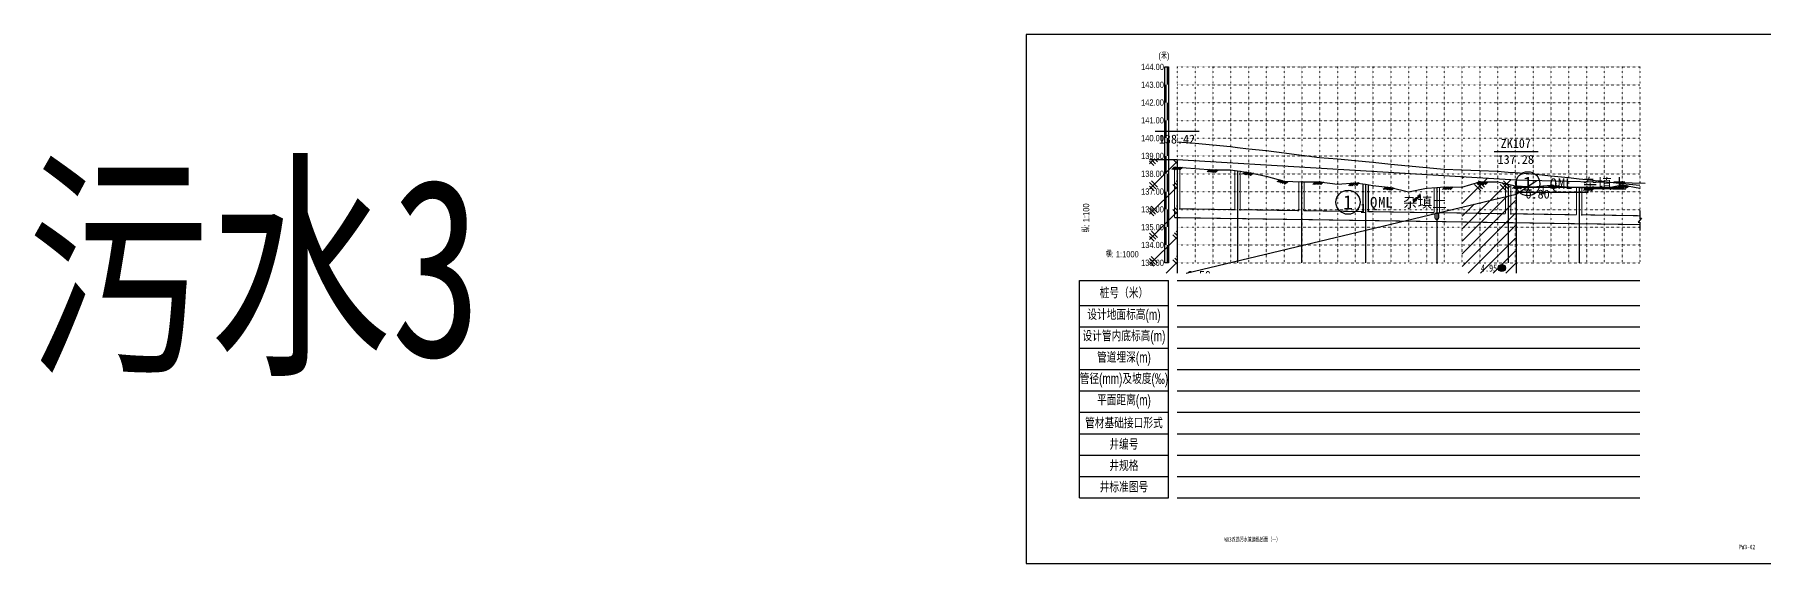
# Model space of a CAD drawing. Extents: x 529262 to 576451, y 2694391 to 2717535.
# Drawn here: x 570894 to 571866, y 2711447 to 2711744 of the extents above; entities that cross this region are included whole.
import ezdxf
from ezdxf.enums import TextEntityAlignment as Align
from ezdxf.xclip import XClip

# ---------------------------------------------------------------- set-up
doc = ezdxf.new("R2010")
doc.units = 0
doc.header["$XCLIPFRAME"] = 0
doc.linetypes.add('DOT', pattern=[6.35, 0, -6.35])
doc.linetypes.add('sx', pattern=[10, 5, 0, 5, 0])
for name, color, linetype in [('GiCAD_PouMian', 7, 'Continuous'), ('GICAD_QUYANG', 7, 'Continuous'), ('GPSCOMMON', 7, 'Continuous'), ('P-说明', 7, 'Continuous'), ('PP-COM', 7, 'Continuous'), ('图框线', 7, 'Continuous'), ('地质-原位曲线', 7, 'Continuous'), ('地质-地层符号', 3, 'Continuous'), ('地质-地层线', 7, 'Continuous'), ('地质-地面线', 7, 'Continuous'), ('地质-填充花纹', 4, 'Continuous'), ('地质-文字', 7, 'Continuous'), ('地质-标贯', 7, 'Continuous'), ('地质-钻孔', 7, 'Continuous'), ('纵断_分栏线', 5, 'Continuous'), ('纵断_地面线', 3, 'Continuous'), ('纵断_标注', 2, 'Continuous'), ('纵断_标注_支管', 2, 'Continuous'), ('纵断_表头', 2, 'Continuous'), ('纵断_设计线', 1, 'Continuous'), ('纵断_高程网格', 8, 'DOT')]:
    doc.layers.add(name, color=color, linetype=linetype)
doc.layers.add('纵断污水井', color=7, linetype='Continuous', lineweight=60)
doc.layers.add('纵断污水管', color=224, linetype='Continuous', lineweight=60)
doc.styles.add('JieTuHzTxt', font='smsim.shx', dxfattribs={"width": 0.7, "bigfont": 'smfs.shx'})
doc.styles.add('LZ_FONTS_FS', font='', dxfattribs={"width": 0.7})
doc.styles.add('SEMDI', font='smsim.shx', dxfattribs={"width": 0.75, "bigfont": 'smfs.shx'})
doc.styles.add('地层编号', font='', dxfattribs={"width": 0.7, "height": 4})
doc.styles.add('宋体', font='', dxfattribs={"width": 0.75})
doc.styles.add('层底标注', font='', dxfattribs={"width": 0.7, "height": 2.5})
doc.styles.add('岩土名称', font='', dxfattribs={"width": 0.7, "height": 3})
doc.styles.add('时代', font='', dxfattribs={"width": 0.7, "height": 3})
doc.styles.add('标贯动探', font='', dxfattribs={"width": 0.7, "height": 2.5})
doc.styles.add('钻孔标注', font='', dxfattribs={"width": 0.7, "height": 2.5})
doc.styles.get('LZ_FONTS_FS').set_extended_font_data('FangSong_GB2312')
doc.styles.get('地层编号').set_extended_font_data('FangSong_GB2312')
doc.styles.get('宋体').set_extended_font_data('SimSun')
doc.styles.get('层底标注').set_extended_font_data('FangSong_GB2312')
doc.styles.get('岩土名称').set_extended_font_data('FangSong_GB2312')
doc.styles.get('时代').set_extended_font_data('FangSong_GB2312')
doc.styles.get('标贯动探').set_extended_font_data('FangSong_GB2312')
doc.styles.get('钻孔标注').set_extended_font_data('FangSong_GB2312')
doc.linetypes.add('bzhjcx', pattern='A,0.001,[2,XX1.shx,S=1,R=0,X=1,Y=0],-2', length=2.001)

# ---------------------------------------------------------------- blocks, each defined once
blk = doc.blocks.new('A3WK')
at = {"layer": '图框线'}
blk.add_lwpolyline([(0, 0), (420, 0), (420, 297), (0, 297), (0, 0)], dxfattribs=at)
blk = doc.blocks.new('市政排水（YZ）_zdbt')
at = {"color": 0, "linetype": 'ByBlock', "lineweight": -2}
for p, q in [((-50, 0), (0, 0)), ((-50, -122), (-50, 0)), ((0, -122), (0, 0)), ((-50, -14), (0, -14)), ((-50, -26), (0, -26)), ((-50, -38), (0, -38)), ((-50, -50), (0, -50)), ((-50, -62), (0, -62)), ((-50, -74), (0, -74)), ((-50, -86), (0, -86)), ((-50, -98), (0, -98)), ((-50, -110), (0, -110)), ((-50, -122), (0, -122))]:
    blk.add_line(p, q, dxfattribs=at)
at = {"color": 0, "linetype": 'ByBlock', "lineweight": -2, "char_height": 6, "attachment_point": 5, "style": 'JieTuHzTxt'}
for s, insert in [('桩号（米）', (-25, -7)), ('设计地面标高(m)', (-25, -20)), ('设计管内底标高(m)', (-25, -32)), ('管道埋深(m)', (-25, -44)), ('管径(mm)及坡度(‰)', (-25, -56)), ('平面距离(m)', (-25, -68)), ('管材基础接口形式', (-25, -80)), ('井编号', (-25, -92)), ('井规格', (-25, -104)), ('井标准图号', (-25, -116))]:
    blk.add_mtext(s, dxfattribs=dict(at, insert=insert))
blk = doc.blocks.new('VSDesignLineBlock')
at = {"color": 0, "linetype": 'Continuous'}
for p, q in [((-1.5, 0), (-3, -1.5)), ((-0.75, 0), (-2.25, -1.5)), ((0, 0), (-1.5, -1.5)), ((0, 0), (1.5, -1.5)), ((1.5, 0), (0.75, -0.75)), ((2.25, 0), (1.12, -1.12)), ((3, 0), (1.5, -1.5)), ((-0.98, -0.98), (-0.46, -1.5)), ((-0.5, -0.5), (0.5, -1.5))]:
    blk.add_line(p, q, dxfattribs=at)
blk = doc.blocks.new('A$C00E707AA')
at = {"layer": 'GiCAD_PouMian'}
h = blk.add_hatch(color=8, dxfattribs=at)
edge = h.paths.add_edge_path()
edge.add_arc((91.22, -30.45), 1, 0, 360)
at = {"layer": 'GICAD_QUYANG', "color": 8}
blk.add_circle((91.22, -30.45), 1, dxfattribs=at)
at = {"layer": '地质-原位曲线', "color": 8, "linetype": 'Continuous'}
for p, q in [((95.37, -7.7), (125.37, -7.7)), ((115.37, -9.2), (95.37, -9.2)), ((125.37, -8.2), (115.37, -8.2)), ((115.37, -8.2), (115.37, -8.7)), ((115.37, -8.7), (115.37, -9.2)), ((125.37, -7.7), (125.37, -8.2))]:
    blk.add_line(p, q, dxfattribs=at)
at = {"layer": '地质-地层符号', "color": 8, "linetype": 'Continuous'}
for centre in [(98.53, -6.77), (47.99, -11.97), (236.52, -17.34), (169.39, -30.84), (143.2, -36.89), (231.51, -38.95), (47.99, -43.22), (231.51, -60.83), (47.99, -72.85), (143.2, -71.89)]:
    blk.add_ellipse(centre, major_axis=(0, 3.38), ratio=1, dxfattribs=at)
at = {"layer": '地质-地层线', "color": 8}
for p, q in [((0, -32.5), (95.22, -9.7)), ((95.22, -9.7), (101.08, -5.85)), ((200.46, -8.36), (271.82, -42.32)), ((-20, -32.5), (0, -32.5)), ((271.82, -42.32), (291.82, -42.32))]:
    blk.add_line(p, q, dxfattribs=at)
at = {"layer": '地质-地层线', "color": 8, "linetype": 'bzhjcx'}
for p, q in [((147.58, -30.84), (190.42, -17.09)), ((190.42, -17.09), (227.05, -30.84)), ((190.42, -44.59), (147.58, -30.84)), ((227.05, -30.84), (190.42, -44.59)), ((190.42, -63.09), (271.82, -46.82)), ((271.82, -46.82), (291.82, -46.82)), ((-20, -60), (0, -60)), ((0, -60), (95.22, -70.7)), ((95.22, -70.7), (190.42, -63.09))]:
    blk.add_line(p, q, dxfattribs=at)
at = {"layer": '地质-地面线', "color": 8, "linetype": 'Continuous'}
for p, q in [((-20, 0), (0, 0)), ((0, 0), (95.22, -5.7)), ((95.22, -5.7), (190.42, -8.09)), ((190.42, -8.09), (271.82, -10.32)), ((271.82, -10.32), (291.82, -10.32))]:
    blk.add_line(p, q, dxfattribs=at)
at = {"layer": '地质-填充花纹', "color": 8, "linetype": 'Continuous'}
for p, q in [((-15.15, -1.48), (-13.67, 0)), ((-13.09, -1.17), (-14.26, 0)), ((-6.59, -1.67), (-8.26, 0)), ((-5.59, -0.67), (-6.26, 0)), ((-0.15, -0.97), (-1.12, 0)), ((-15.15, -8.55), (-6.6, 0)), ((-13.59, -1.67), (-15.15, -0.11)), ((-15.15, -15.62), (-0.15, -0.62)), ((-12.59, -0.67), (-13.26, 0)), ((-6.09, -1.17), (-7.26, 0)), ((80.07, -5.26), (80.51, -4.82)), ((-13.66, -8.74), (-15.15, -7.25)), ((-15.15, -22.7), (-0.15, -7.7)), ((-13.16, -8.24), (-14.93, -6.47)), ((-12.66, -7.74), (-14.43, -5.97)), ((-6.52, -8.74), (-8.29, -6.97)), ((-6.02, -8.24), (-7.79, -6.47)), ((-5.52, -7.74), (-7.29, -5.97)), ((-0.15, -8.11), (-1.29, -6.97)), ((-0.15, -7.11), (-0.79, -6.47)), ((-0.15, -6.11), (-0.29, -5.97)), ((80.07, -12.33), (87.18, -5.22)), ((85.33, -8.74), (83.57, -6.97)), ((85.83, -8.24), (84.07, -6.47)), ((86.33, -7.74), (84.57, -5.97)), ((88.05, -11.42), (93.85, -5.62)), ((92.48, -8.74), (90.71, -6.97)), ((92.98, -8.24), (91.21, -6.47)), ((93.48, -7.74), (91.71, -5.97)), ((175.27, -9.05), (176.58, -7.74)), ((175.27, -12.58), (180.03, -7.82)), ((175.27, -16.12), (183.48, -7.91)), ((175.27, -19.66), (186.93, -8)), ((177.1, -21.36), (190.27, -8.19)), ((-13.59, -15.81), (-15.15, -14.25)), ((-13.09, -15.31), (-14.86, -13.55)), ((-12.59, -14.81), (-14.36, -13.05)), ((-6.59, -15.81), (-8.36, -14.05)), ((-6.09, -15.31), (-7.86, -13.55)), ((-5.59, -14.81), (-7.36, -13.05)), ((-0.15, -15.11), (-1.22, -14.05)), ((-0.15, -14.11), (-0.72, -13.55)), ((-0.15, -13.11), (-0.22, -13.05)), ((80.07, -22.94), (92.7, -10.3)), ((80.07, -19.4), (88.05, -11.42)), ((80.07, -26.47), (95.07, -11.47)), ((80.07, -15.86), (83.4, -12.53)), ((182.31, -19.69), (190.27, -11.73)), ((256.67, -12.5), (259.2, -9.97)), ((256.67, -19.58), (266.08, -10.16)), ((256.67, -26.65), (271.67, -11.65)), ((262.11, -15.81), (260.34, -14.05)), ((262.61, -15.31), (260.84, -13.55)), ((263.11, -14.81), (261.34, -13.05)), ((269.25, -15.81), (267.49, -14.05)), ((269.75, -15.31), (267.99, -13.55)), ((270.25, -14.81), (268.49, -13.05)), ((-15.15, -29.77), (-0.15, -14.77)), ((80.07, -30.01), (95.07, -15.01)), ((80.07, -33.54), (95.07, -18.54)), ((185.78, -20.28), (185.78, -18.57)), ((187.52, -18.02), (190.27, -15.26)), ((187.63, -17.98), (190.27, -17.98)), ((189.28, -17.98), (189.28, -17.45)), ((256.67, -33.72), (271.67, -18.72)), ((-13.66, -22.88), (-15.15, -21.4)), ((-13.16, -22.38), (-14.93, -20.62)), ((-12.66, -21.88), (-14.43, -20.12)), ((-10.81, -32.5), (-0.15, -21.84)), ((-6.52, -22.88), (-8.29, -21.12)), ((-6.02, -22.38), (-7.79, -20.62)), ((-5.52, -21.88), (-7.29, -20.12)), ((-0.15, -22.25), (-1.29, -21.12)), ((-0.15, -21.25), (-0.79, -20.62)), ((-0.15, -20.25), (-0.29, -20.12)), ((80.07, -37.08), (95.07, -22.08)), ((175.27, -22.58), (190.27, -22.58)), ((175.28, -22.58), (175.28, -21.94)), ((178.78, -24.88), (178.78, -22.58)), ((180.47, -20.28), (190.27, -20.28)), ((182.28, -22.58), (182.28, -20.28)), ((185.78, -24.88), (185.78, -22.58)), ((189.28, -22.58), (189.28, -20.28)), ((262.18, -22.88), (260.41, -21.12)), ((262.68, -22.38), (260.91, -20.62)), ((263.18, -21.88), (261.41, -20.12)), ((269.18, -22.88), (267.41, -21.12)), ((269.68, -22.38), (267.91, -20.62)), ((270.18, -21.88), (268.41, -20.12)), ((-13.59, -29.96), (-15.15, -28.4)), ((-13.09, -29.46), (-14.86, -27.69)), ((-12.59, -28.96), (-14.36, -27.19)), ((-6.59, -29.96), (-8.36, -28.19)), ((-6.09, -29.46), (-7.86, -27.69)), ((-5.59, -28.96), (-7.36, -27.19)), ((-3.74, -32.5), (-0.15, -28.91)), ((-0.15, -29.25), (-1.22, -28.19)), ((-0.15, -28.25), (-0.72, -27.69)), ((-0.15, -27.25), (-0.22, -27.19)), ((80.07, -40.61), (95.07, -25.61)), ((80.07, -44.15), (95.07, -29.15)), ((175.27, -24.88), (190.27, -24.88)), ((175.27, -27.18), (190.27, -27.18)), ((175.28, -27.18), (175.28, -24.88)), ((178.78, -29.48), (178.78, -27.18)), ((182.28, -27.18), (182.28, -24.88)), ((185.78, -29.48), (185.78, -27.18)), ((189.28, -27.18), (189.28, -24.88)), ((262.11, -29.96), (260.34, -28.19)), ((260.52, -36.94), (271.67, -25.79)), ((262.61, -29.46), (260.84, -27.69)), ((263.11, -28.96), (261.34, -27.19)), ((269.25, -29.96), (267.49, -28.19)), ((269.75, -29.46), (267.99, -27.69)), ((270.25, -28.96), (268.49, -27.19)), ((-15.15, -33.3), (-14.35, -32.5)), ((-15.15, -36.84), (-10.81, -32.5)), ((-15.15, -40.37), (-7.28, -32.5)), ((-15.15, -43.91), (-3.74, -32.5)), ((-15.15, -47.44), (-0.21, -32.5)), ((80.07, -47.68), (95.07, -32.68)), ((175.27, -29.48), (190.27, -29.48)), ((175.27, -31.78), (190.27, -31.78)), ((175.28, -31.78), (175.28, -29.48)), ((178.78, -34.08), (178.78, -31.78)), ((182.28, -31.78), (182.28, -29.48)), ((185.78, -34.08), (185.78, -31.78)), ((189.28, -31.78), (189.28, -29.48)), ((265.31, -39.22), (271.67, -32.86)), ((-15.15, -50.98), (-0.15, -35.98)), ((80.07, -51.22), (95.07, -36.22)), ((175.27, -34.08), (190.27, -34.08)), ((175.27, -36.38), (190.27, -36.38)), ((175.27, -38.68), (190.27, -38.68)), ((175.28, -36.38), (175.28, -34.08)), ((175.28, -39.73), (175.28, -38.68)), ((178.78, -38.68), (178.78, -36.38)), ((182.28, -36.38), (182.28, -34.08)), ((182.28, -40.98), (182.28, -38.68)), ((185.78, -38.68), (185.78, -36.38)), ((189.28, -36.38), (189.28, -34.08)), ((189.28, -40.98), (189.28, -38.68)), ((256.67, -37.25), (258.12, -35.8)), ((256.67, -40.79), (260.52, -36.94)), ((256.67, -44.32), (262.91, -38.08)), ((262.18, -37.03), (260.41, -35.26)), ((262.68, -36.53), (260.91, -34.76)), ((263.18, -36.03), (261.41, -34.26)), ((269.18, -37.03), (267.41, -35.26)), ((269.68, -36.53), (267.91, -34.76)), ((270.18, -36.03), (268.41, -34.26)), ((-15.15, -54.51), (-0.15, -39.51)), ((-15.15, -58.05), (-0.15, -43.05)), ((80.07, -54.76), (95.07, -39.76)), ((80.07, -58.29), (95.07, -43.29)), ((175.27, -40.87), (176.14, -40)), ((175.27, -44.4), (178.82, -40.86)), ((175.27, -47.94), (181.49, -41.72)), ((175.27, -51.48), (184.17, -42.58)), ((175.27, -55.01), (186.85, -43.44)), ((179.19, -40.98), (190.27, -40.98)), ((185.78, -43.1), (185.78, -40.98)), ((186.36, -43.28), (190.27, -43.28)), ((189.28, -44.22), (189.28, -43.28)), ((256.67, -47.86), (265.31, -39.22)), ((258.6, -49.46), (267.7, -40.36)), ((263.02, -48.58), (270.1, -41.5)), ((267.44, -47.7), (271.67, -43.47)), ((270.1, -41.5), (271.67, -39.93)), ((-13.56, -60), (-0.15, -46.59)), ((80.07, -61.83), (95.07, -46.83)), ((175.27, -58.55), (189.52, -44.3)), ((175.27, -62.08), (190.27, -47.08)), ((266.28, -50.18), (266.28, -47.93)), ((266.51, -47.88), (271.67, -47.88)), ((269.78, -47.88), (269.78, -47.23)), ((-10.03, -60), (-0.15, -50.12)), ((80.07, -65.36), (95.07, -50.36)), ((176.71, -64.18), (190.27, -50.62)), ((256.67, -50.18), (271.67, -50.18)), ((256.67, -52.48), (271.67, -52.48)), ((259.28, -50.18), (259.28, -49.33)), ((259.28, -54.78), (259.28, -52.48)), ((262.78, -52.48), (262.78, -50.18)), ((266.28, -54.78), (266.28, -52.48)), ((269.78, -52.48), (269.78, -50.18)), ((-6.49, -60), (-0.15, -53.66)), ((-2.96, -60), (-0.15, -57.19)), ((80.07, -68.9), (95.07, -53.9)), ((83.16, -69.34), (95.07, -57.43)), ((180.55, -63.87), (190.27, -54.15)), ((184.39, -63.57), (190.27, -57.69)), ((256.67, -54.78), (271.67, -54.78)), ((256.67, -57.08), (271.67, -57.08)), ((259.28, -59.38), (259.28, -57.08)), ((262.78, -57.08), (262.78, -54.78)), ((266.28, -59.38), (266.28, -57.08)), ((269.78, -57.08), (269.78, -54.78)), ((-15.15, -61.68), (-0.15, -61.68)), ((-13.72, -63.98), (-13.72, -61.68)), ((-10.22, -61.68), (-10.22, -60)), ((-6.72, -63.98), (-6.72, -61.68)), ((-3.22, -61.68), (-3.22, -60)), ((86.34, -69.7), (95.07, -60.97)), ((188.24, -63.26), (190.27, -61.22)), ((256.67, -59.38), (271.67, -59.38)), ((262.78, -60.32), (262.78, -59.38)), ((269.78, -60.32), (269.78, -59.38)), ((-15.15, -63.98), (-0.15, -63.98)), ((-15.15, -66.28), (-0.15, -66.28)), ((-13.72, -68.58), (-13.72, -66.28)), ((-10.22, -66.28), (-10.22, -63.98)), ((-6.72, -68.58), (-6.72, -66.28)), ((-3.22, -66.28), (-3.22, -63.98)), ((89.51, -70.06), (95.07, -64.5)), ((175.27, -66.28), (190.27, -66.28)), ((175.28, -68.58), (175.28, -66.28)), ((178.78, -66.28), (178.78, -64.02)), ((179.23, -63.98), (190.27, -63.98)), ((182.28, -63.98), (182.28, -63.74)), ((182.28, -68.58), (182.28, -66.28)), ((185.78, -66.28), (185.78, -63.98)), ((189.28, -63.98), (189.28, -63.18)), ((189.28, -68.58), (189.28, -66.28)), ((-15.15, -68.58), (-0.15, -68.58)), ((-15.15, -70.88), (-0.15, -70.88)), ((-13.72, -73.18), (-13.72, -70.88)), ((-10.22, -70.88), (-10.22, -68.58)), ((-6.72, -73.18), (-6.72, -70.88)), ((-3.22, -70.88), (-3.22, -68.58)), ((80.07, -70.88), (95.07, -70.88)), ((80.78, -70.88), (80.78, -69.08)), ((84.28, -73.18), (84.28, -70.88)), ((87.78, -70.88), (87.78, -69.86)), ((91.28, -73.18), (91.28, -70.88)), ((92.69, -70.42), (95.07, -68.04)), ((94.78, -70.88), (94.78, -70.65)), ((175.27, -68.58), (190.27, -68.58)), ((175.27, -70.88), (190.27, -70.88)), ((175.28, -73.09), (175.28, -70.88)), ((178.78, -70.88), (178.78, -68.58)), ((182.28, -73.09), (182.28, -70.88)), ((185.78, -70.88), (185.78, -68.58)), ((189.28, -73.09), (189.28, -70.88)), ((-15.15, -73.18), (-0.15, -73.18)), ((-15.15, -75.48), (-0.15, -75.48)), ((-13.72, -77.78), (-13.72, -75.48)), ((-10.22, -75.48), (-10.22, -73.18)), ((-6.72, -77.78), (-6.72, -75.48)), ((-3.22, -75.48), (-3.22, -73.18)), ((80.07, -73.18), (95.07, -73.18)), ((80.07, -75.48), (95.07, -75.48)), ((80.78, -75.48), (80.78, -73.18)), ((84.28, -77.78), (84.28, -75.48)), ((87.78, -75.48), (87.78, -73.18)), ((91.28, -77.78), (91.28, -75.48)), ((94.78, -75.48), (94.78, -73.18)), ((-15.15, -77.78), (-0.15, -77.78)), ((-10.22, -80), (-10.22, -77.78)), ((-3.22, -80), (-3.22, -77.78)), ((80.07, -77.78), (95.07, -77.78)), ((80.07, -80.08), (95.07, -80.08)), ((80.78, -80.08), (80.78, -77.78)), ((84.28, -80.62), (84.28, -80.08)), ((87.78, -80.08), (87.78, -77.78)), ((91.28, -80.67), (91.28, -80.08)), ((94.78, -80.08), (94.78, -77.78))]:
    blk.add_line(p, q, dxfattribs=at)
at = {"layer": '地质-钻孔', "color": 8, "linetype": 'Continuous'}
for p, q in [((-6.19, 8), (6.19, 8)), ((89.03, 2.3), (101.41, 2.3)), ((184.23, -0.08), (196.61, -0.08)), ((265.63, -2.32), (278.01, -2.32)), ((270.32, -60.32), (273.32, -60.32)), ((188.92, -73.09), (191.92, -73.09)), ((-1.5, -80), (1.5, -80)), ((93.72, -80.7), (96.72, -80.7))]:
    blk.add_line(p, q, dxfattribs=at)
at = {"layer": '地质-钻孔', "color": 8, "linetype": 'sx'}
for p, q in [((0, 0), (0, -80)), ((95.22, -5.7), (95.22, -80.7)), ((190.42, -8.09), (190.42, -73.09)), ((271.82, -10.32), (271.82, -60.32))]:
    blk.add_line(p, q, dxfattribs=at)
at = {"layer": 'GICAD_QUYANG', "color": 8, "linetype": 'Continuous', "style": 'LZ_FONTS_FS', "width": 0.7}
blk.add_text('4.95', height=2, dxfattribs=at).set_placement((85.34, -31.45))
at = {"layer": '地质-地层符号', "color": 8, "linetype": 'Continuous'}
for s, height, style, p in [('杂填土', 3, '岩土名称', (114.02, -8.27)), ('1', 4, '地层编号', (97.15, -8.77)), ('1', 2.6, '地层编号', (101.92, -9.77)), ('Q', 3, '时代', (104.71, -8.27)), ('ML', 3, '时代', (106.99, -8.27)), ('1', 4, '地层编号', (46.61, -13.97)), ('1', 2.6, '地层编号', (51.38, -14.97)), ('Q', 3, '时代', (54.18, -13.47)), ('ML', 3, '时代', (56.45, -13.47)), ('杂填土', 3, '岩土名称', (63.48, -13.47)), ('1', 4, '地层编号', (235.14, -19.34)), ('1', 2.6, '地层编号', (239.91, -20.34)), ('Q', 3, '时代', (242.71, -18.84)), ('ML', 3, '时代', (244.98, -18.84)), ('杂填土', 3, '岩土名称', (252.01, -18.84)), ('5', 4, '地层编号', (168, -32.84)), ('石灰岩', 3, '岩土名称', (176.85, -32.34)), ('C', 3, '时代', (173.77, -32.34)), ('2', 4, '地层编号', (141.82, -38.89)), ('1', 2.6, '地层编号', (146.59, -39.89)), ('Q', 3, '时代', (149.39, -38.39)), ('AL', 3, '时代', (152.66, -38.39)), ('黏土', 3, '岩土名称', (157.65, -38.39)), ('2', 4, '地层编号', (230.12, -40.95)), ('Q', 3, '时代', (237.69, -40.45)), ('AL', 3, '时代', (240.96, -40.45)), ('黏土', 3, '岩土名称', (245.95, -40.45)), ('2', 4, '地层编号', (46.61, -45.22)), ('1', 2.6, '地层编号', (51.38, -46.22)), ('Q', 3, '时代', (54.18, -44.72)), ('AL', 3, '时代', (57.45, -44.72)), ('黏土', 3, '岩土名称', (62.44, -44.72)), ('1', 2.6, '地层编号', (234.89, -41.95)), ('5', 4, '地层编号', (230.12, -62.83)), ('C', 3, '时代', (235.89, -62.33)), ('石灰岩', 3, '岩土名称', (238.96, -62.33)), ('5', 4, '地层编号', (46.61, -74.85)), ('C', 3, '时代', (52.38, -74.35)), ('石灰岩', 3, '岩土名称', (55.45, -74.35)), ('5', 4, '地层编号', (141.82, -73.89)), ('C', 3, '时代', (147.59, -73.39)), ('石灰岩', 3, '岩土名称', (150.66, -73.39))]:
    blk.add_text(s, height=height, dxfattribs=dict(at, style=style)).set_placement(p)
at = {"layer": '地质-地层符号', "color": 8, "linetype": 'Continuous', "style": '时代', "width": 0.8}
for p in [(151.66, -38.89), (56.45, -45.22), (239.96, -40.95)]:
    blk.add_text('4', height=1.8, dxfattribs=at).set_placement(p)
at = {"layer": '地质-文字', "color": 8, "linetype": 'Continuous', "style": '层底标注'}
for s, p in [('0.80', (97.87, -10.95)), ('1.80', (193.07, -18.34)), ('6.50', (2.65, -33.75)), ('7.30', (193.07, -45.84)), ('6.40', (274.47, -43.57)), ('7.30', (274.47, -48.07)), ('12.00', (2.65, -61.25)), ('11.00', (193.07, -64.34)), ('10.00', (274.47, -61.57)), ('13.00', (97.87, -71.95)), ('13.00', (193.07, -74.34)), ('16.00', (2.65, -81.25)), ('15.00', (97.87, -81.95))]:
    blk.add_text(s, height=2.5, dxfattribs=at).set_placement(p)
at = {"layer": '地质-标贯', "color": 8, "linetype": 'Continuous', "style": '标贯动探'}
for p in [(8.2, -49), (280.02, -46.32)]:
    blk.add_text('N=8', height=2.5, dxfattribs=at).set_placement(p)
at = {"layer": '地质-钻孔', "color": 8, "linetype": 'Continuous', "style": '钻孔标注'}
for s, p in [('ZK108', (-4.32, 9)), ('138.42', (-5.19, 4.5)), ('ZK107', (90.89, 3.3)), ('137.28', (90.03, -1.2)), ('ZK106', (186.1, 0.91)), ('ZK105', (267.5, -1.32)), ('136.81', (185.23, -3.59)), ('136.36', (266.63, -5.82))]:
    blk.add_text(s, height=2.5, dxfattribs=at).set_placement(p)

msp = doc.modelspace()

# ---------------------------------------------------------------- linework, layer by layer
for p in [(571537.769, 2711645.68), (571571.657, 2711645.172), (571607.657, 2711644.632), (571643.657, 2711644.092), (571683.657, 2711643.492), (571723.712, 2711642.891), (571763.712, 2711642.291)]:
    msp.add_point(p)
at = {"layer": 'GPSCOMMON'}
msp.add_point((571536.269, 2711615.361), dxfattribs=at)
at = {"layer": 'PP-COM'}
msp.add_line((571451.269, 2711446.518), (576451.269, 2711446.518), dxfattribs=at)
at = {"layer": '纵断_分栏线'}
for p, q in [((571536.269, 2711605.361), (571796.269, 2711605.361)), ((571536.269, 2711591.361), (571796.269, 2711591.361)), ((571536.269, 2711579.361), (571796.269, 2711579.361)), ((571536.269, 2711567.361), (571796.269, 2711567.361)), ((571536.269, 2711555.361), (571796.269, 2711555.361)), ((571536.269, 2711543.361), (571796.269, 2711543.361)), ((571536.269, 2711531.361), (571796.269, 2711531.361)), ((571536.269, 2711519.361), (571796.269, 2711519.361)), ((571536.269, 2711507.361), (571796.269, 2711507.361)), ((571536.269, 2711495.361), (571796.269, 2711495.361)), ((571536.269, 2711483.361), (571796.269, 2711483.361))]:
    msp.add_line(p, q, dxfattribs=at)
at = {"layer": '纵断_地面线'}
msp.add_lwpolyline([(571536.269, 2711683.301), (571546.269, 2711682.521), (571556.269, 2711681.561), (571566.269, 2711680.601), (571570.157, 2711680.096), (571576.269, 2711679.301), (571586.269, 2711678.351), (571596.269, 2711677.061), (571606.157, 2711675.726), (571606.269, 2711675.711), (571616.269, 2711674.501), (571626.269, 2711673.701), (571636.269, 2711672.741), (571642.157, 2711672.176), (571646.269, 2711671.781), (571656.269, 2711670.821), (571666.269, 2711669.851), (571676.269, 2711668.871), (571682.157, 2711668.365), (571686.269, 2711668.011), (571696.269, 2711667.541), (571706.269, 2711667.171), (571716.269, 2711666.801), (571722.212, 2711666.337), (571726.269, 2711666.021), (571736.269, 2711665.291), (571746.269, 2711664.231), (571756.269, 2711663.171), (571762.212, 2711662.541), (571766.269, 2711662.111), (571776.269, 2711661.051), (571786.269, 2711659.941), (571796.269, 2711658.871)], dxfattribs=at)
at = {"layer": '纵断_标注'}
for p, q in [((571536.269, 2711669.111), (571536.269, 2711615.361)), ((571570.157, 2711667.004), (571570.157, 2711615.361)), ((571606.157, 2711660.845), (571606.157, 2711615.361)), ((571642.157, 2711659.441), (571642.157, 2711615.361)), ((571722.212, 2711659.45), (571722.212, 2711615.361)), ((571682.157, 2711657.725), (571682.157, 2711615.361)), ((571762.212, 2711657.622), (571762.212, 2711615.361))]:
    msp.add_line(p, q, dxfattribs=at)
for points in [[(571481.269, 2711615.361, 0, 0, 0), (571481.269, 2711640.694, 1, 0, 0), (571481.269, 2711648.694, 0, 0, 0)], [(571481.269, 2711615.361, 0, 0, 0), (571506.603, 2711615.361, 1, 0, 0), (571514.603, 2711615.361, 0, 0, 0)]]:
    msp.add_lwpolyline(points, format="xyseb", dxfattribs=at)
msp.add_lwpolyline([(571796.269, 2711644.78), (571796.269, 2711640.38), (571797.269, 2711640.38), (571795.269, 2711638.18), (571796.269, 2711638.18), (571796.269, 2711633.78)], dxfattribs=at)
at = {"layer": '纵断_标注_支管'}
msp.add_point((571682.157, 2711615.361), dxfattribs=at)
msp.add_point((571682.157, 2711615.361), dxfattribs=at)
at = {"layer": '纵断_表头'}
msp.add_lwpolyline([(571531.269, 2711615.361), (571529.269, 2711615.361), (571529.269, 2711725.361), (571531.269, 2711725.361), (571531.269, 2711615.361)], dxfattribs=at)
at = {"layer": '纵断_表头', "const_width": 1}
for points in [[(571530.769, 2711715.361), (571530.769, 2711725.361)], [(571529.769, 2711705.361), (571529.769, 2711715.361)], [(571530.769, 2711695.361), (571530.769, 2711705.361)], [(571529.769, 2711685.361), (571529.769, 2711695.361)], [(571530.769, 2711675.361), (571530.769, 2711685.361)], [(571529.769, 2711665.361), (571529.769, 2711675.361)], [(571530.769, 2711655.361), (571530.769, 2711665.361)], [(571529.769, 2711645.361), (571529.769, 2711655.361)], [(571530.769, 2711635.361), (571530.769, 2711645.361)], [(571529.769, 2711625.361), (571529.769, 2711635.361)], [(571530.769, 2711615.361), (571530.769, 2711625.361)]]:
    msp.add_lwpolyline(points, dxfattribs=at)
at = {"layer": '纵断_设计线'}
msp.add_lwpolyline([(571536.269, 2711669.111), (571546.269, 2711668.391), (571556.269, 2711667.641), (571566.269, 2711667.591), (571570.157, 2711667.004), (571576.269, 2711666.081), (571586.269, 2711664.061), (571596.269, 2711661.171), (571606.157, 2711660.845), (571606.269, 2711660.841), (571616.269, 2711660.901), (571626.269, 2711659.541), (571636.269, 2711660.301), (571642.157, 2711659.441), (571646.269, 2711658.841), (571656.269, 2711657.591), (571666.269, 2711655.163), (571676.269, 2711657.231), (571682.157, 2711657.725), (571686.269, 2711658.071), (571696.269, 2711657.811), (571706.269, 2711660.761), (571716.269, 2711660.781), (571722.212, 2711659.45), (571726.269, 2711658.541), (571736.269, 2711657.921), (571746.269, 2711659.031), (571756.269, 2711657.901), (571762.212, 2711657.622), (571766.269, 2711657.431), (571776.269, 2711657.101), (571786.269, 2711659.201), (571796.269, 2711657.211)], dxfattribs=at)
at = {"layer": '纵断_高程网格', "ltscale": 0.0787}
for p, q in [((571536.269, 2711725.361), (571796.269, 2711725.361)), ((571536.269, 2711725.361), (571536.269, 2711615.361)), ((571546.269, 2711725.361), (571546.269, 2711615.361)), ((571556.269, 2711725.361), (571556.269, 2711615.361)), ((571566.269, 2711725.361), (571566.269, 2711615.361)), ((571576.269, 2711725.361), (571576.269, 2711615.361)), ((571586.269, 2711725.361), (571586.269, 2711615.361)), ((571596.269, 2711725.361), (571596.269, 2711615.361)), ((571606.269, 2711725.361), (571606.269, 2711615.361)), ((571616.269, 2711725.361), (571616.269, 2711615.361)), ((571626.269, 2711725.361), (571626.269, 2711615.361)), ((571636.269, 2711725.361), (571636.269, 2711615.361)), ((571646.269, 2711725.361), (571646.269, 2711615.361)), ((571656.269, 2711725.361), (571656.269, 2711615.361)), ((571666.269, 2711725.361), (571666.269, 2711615.361)), ((571676.269, 2711725.361), (571676.269, 2711615.361)), ((571686.269, 2711725.361), (571686.269, 2711615.361)), ((571696.269, 2711725.361), (571696.269, 2711615.361)), ((571706.269, 2711725.361), (571706.269, 2711615.361)), ((571716.269, 2711725.361), (571716.269, 2711615.361)), ((571726.269, 2711725.361), (571726.269, 2711615.361)), ((571736.269, 2711725.361), (571736.269, 2711615.361)), ((571746.269, 2711725.361), (571746.269, 2711615.361)), ((571756.269, 2711725.361), (571756.269, 2711615.361)), ((571766.269, 2711725.361), (571766.269, 2711615.361)), ((571776.269, 2711725.361), (571776.269, 2711615.361)), ((571786.269, 2711725.361), (571786.269, 2711615.361)), ((571796.269, 2711725.361), (571796.269, 2711615.361)), ((571536.269, 2711715.361), (571796.269, 2711715.361)), ((571536.269, 2711705.361), (571796.269, 2711705.361)), ((571536.269, 2711695.361), (571796.269, 2711695.361)), ((571536.269, 2711685.361), (571796.269, 2711685.361)), ((571536.269, 2711675.361), (571796.269, 2711675.361)), ((571536.269, 2711665.361), (571796.269, 2711665.361)), ((571536.269, 2711655.361), (571796.269, 2711655.361)), ((571536.269, 2711645.361), (571796.269, 2711645.361)), ((571536.269, 2711635.361), (571796.269, 2711635.361)), ((571536.269, 2711625.361), (571796.269, 2711625.361)), ((571536.269, 2711615.361), (571796.269, 2711615.361))]:
    msp.add_line(p, q, dxfattribs=at)
at = {"layer": '纵断污水井', "const_width": 0.6}
for points in [[(571534.769, 2711669.111), (571534.769, 2711640.68)], [(571537.769, 2711669.111), (571537.769, 2711645.681)], [(571568.657, 2711667.004), (571568.657, 2711645.172)], [(571571.657, 2711667.004), (571571.657, 2711645.171)], [(571604.657, 2711660.845), (571604.657, 2711644.632)], [(571607.657, 2711660.845), (571607.657, 2711644.631)], [(571640.657, 2711659.441), (571640.657, 2711644.092)], [(571643.657, 2711659.441), (571643.657, 2711644.091)], [(571720.712, 2711659.45), (571720.712, 2711642.891)], [(571723.712, 2711659.45), (571723.712, 2711642.891)], [(571680.657, 2711657.725), (571680.657, 2711643.492)], [(571683.657, 2711657.725), (571683.657, 2711643.491)], [(571760.712, 2711657.622), (571760.712, 2711642.291)], [(571763.712, 2711657.622), (571763.712, 2711642.291)], [(571534.769, 2711640.681), (571537.769, 2711640.681)], [(571568.657, 2711640.171), (571571.657, 2711640.171)], [(571604.657, 2711639.631), (571607.657, 2711639.631)], [(571640.657, 2711639.091), (571643.657, 2711639.091)], [(571680.657, 2711638.491), (571683.657, 2711638.491)], [(571720.712, 2711637.891), (571723.712, 2711637.891)], [(571760.712, 2711637.291), (571763.712, 2711637.291)]]:
    msp.add_lwpolyline(points, dxfattribs=at)
at = {"layer": '纵断污水管', "const_width": 0.6}
for points in [[(571537.769, 2711645.68), (571568.657, 2711645.172)], [(571537.769, 2711640.68), (571568.657, 2711640.172)], [(571571.657, 2711645.172), (571604.657, 2711644.632)], [(571571.657, 2711640.172), (571604.657, 2711639.632)], [(571607.657, 2711644.632), (571640.657, 2711644.092)], [(571607.657, 2711639.632), (571640.657, 2711639.092)], [(571643.657, 2711644.092), (571680.657, 2711643.492)], [(571683.657, 2711643.492), (571720.712, 2711642.891)], [(571723.712, 2711642.891), (571760.712, 2711642.291)], [(571763.712, 2711642.291), (571796.269, 2711641.78)], [(571643.657, 2711639.092), (571680.657, 2711638.492)], [(571683.657, 2711638.492), (571720.712, 2711637.891)], [(571723.712, 2711637.891), (571760.712, 2711637.291)], [(571763.712, 2711637.291), (571796.269, 2711636.78)]]:
    msp.add_lwpolyline(points, dxfattribs=at)
at = {"layer": '纵断污水管', "lineweight": 30}
msp.add_ellipse((571682.157, 2711641.532), major_axis=(0, 2), ratio=0.5, dxfattribs=at)
msp.add_ellipse((571682.157, 2711641.532), major_axis=(0, 2), ratio=0.5, dxfattribs=at)

# ---------------------------------------------------------------- block references
at = {"layer": 'GPSCOMMON'}
ref = msp.add_blockref('A$C00E707AA', (571536.269, 2711673.311), dxfattribs=dict(at, xscale=2, yscale=2))
XClip(ref).set_block_clipping_path([(-7.8105536246, -31.8971695665), (131.5426448746, 8.7056341695)])
at = {"layer": '纵断_标注'}
for p, rotation in [((571536.269, 2711669.111), 355.8818128185699), ((571556.215, 2711667.645), 355.7108492987629), ((571576.104, 2711666.106), 351.4132122452507), ((571595.521, 2711661.387), 343.8807144461231), ((571615.485, 2711660.896), 0.3437705521955988), ((571635.367, 2711660.232), 4.346124353380049), ((571707.994, 2711660.764), 0.1145914063444935), ((571747.656, 2711658.874), 353.5529249977827), ((571787.346, 2711658.987), 348.7451702010762), ((571655.189, 2711657.726), 352.874983650933), ((571670.37, 2711652.111), 40.95798066964991), ((571688.422, 2711658.015), 358.5106452747453), ((571727.743, 2711658.45), 356.4522029297349), ((571767.59, 2711657.387), 358.1099251763836)]:
    msp.add_blockref('VSDesignLineBlock', p, dxfattribs=dict(at, rotation=rotation))
at = {"layer": '纵断_表头'}
for name, p in [('A3WK', (571451.268, 2711446.514)), ('A3WK', (571451.269, 2711446.515)), ('市政排水（YZ）_zdbt', (571531.269, 2711605.361))]:
    msp.add_blockref(name, p, dxfattribs=at)

# ---------------------------------------------------------------- texts
at = {"layer": 'P-说明', "style": '宋体'}
for s, width, p in [('W03改造污水管道纵断面（一）', 0.65, (571578.466, 2711459.975)), ('PW3-02', 0.75, (571856.54, 2711455.745))]:
    msp.add_text(s, height=2.5, dxfattribs=dict(at, width=width)).set_placement(p, align=Align.MIDDLE_CENTER)
at = {"layer": 'PP-COM', "color": 2, "style": '宋体', "width": 0.75}
msp.add_text('污水3', height=100, dxfattribs=at).set_placement((570889.626, 2711562.723))
at = {"layer": '纵断_标注', "style": 'SEMDI', "width": 0.75}
msp.add_text('纵: 1:100', height=3.5, rotation=90, dxfattribs=at).set_placement((571483.269, 2711648.694), align=Align.TOP_RIGHT)
msp.add_text('横: 1:1000', height=3.5, dxfattribs=at).set_placement((571514.603, 2711617.361), align=Align.BOTTOM_RIGHT)
at = {"layer": '纵断_表头', "style": 'SEMDI', "width": 0.75}
for s, p in [('144.00', (571528.769, 2711725.361)), ('143.00', (571528.769, 2711715.361)), ('142.00', (571528.769, 2711705.361)), ('141.00', (571528.769, 2711695.361)), ('140.00', (571528.769, 2711685.361)), ('139.00', (571528.769, 2711675.361)), ('138.00', (571528.769, 2711665.361)), ('137.00', (571528.769, 2711655.361)), ('136.00', (571528.769, 2711645.361)), ('135.00', (571528.769, 2711635.361)), ('134.00', (571528.769, 2711625.361)), ('133.00', (571528.769, 2711615.361))]:
    msp.add_text(s, height=3.5, dxfattribs=at).set_placement(p, align=Align.MIDDLE_RIGHT)
msp.add_text('(米)', height=3.5, dxfattribs=at).set_placement((571528.769, 2711728.861), align=Align.BOTTOM_CENTER)

doc.saveas('drawing.dxf')
